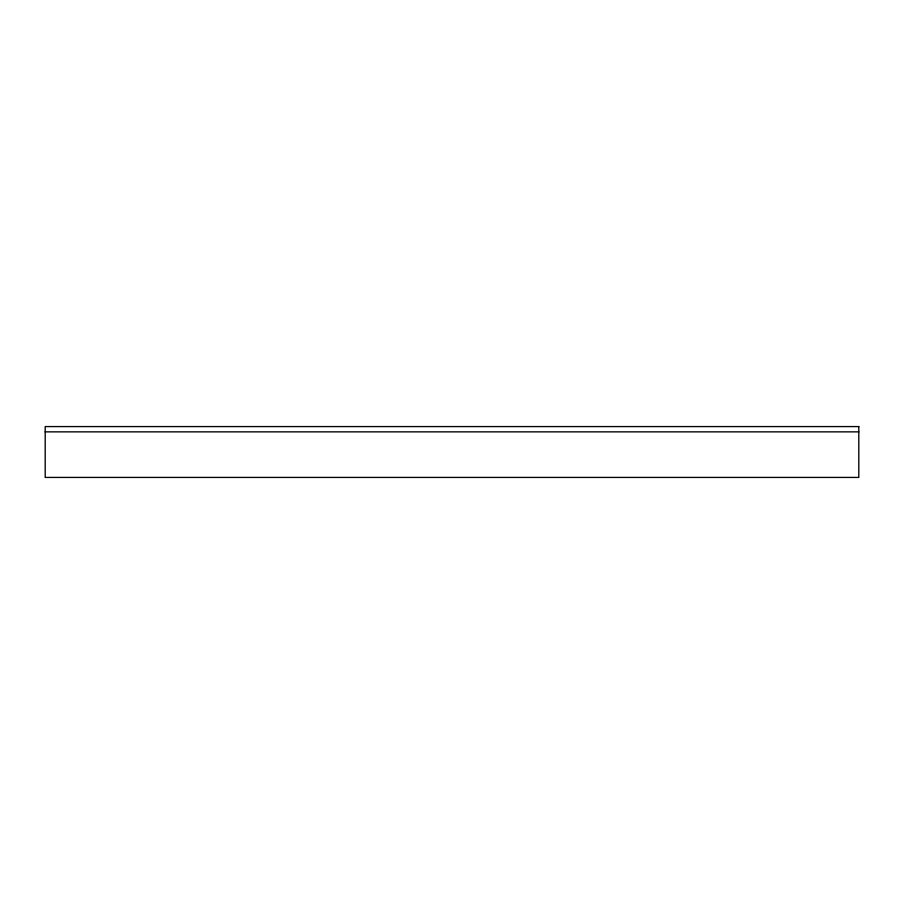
<?xml version="1.0" encoding="UTF-8"?>
<svg xmlns="http://www.w3.org/2000/svg" width="904" height="904" viewBox="0 0 904 904"><rect width="100%" height="100%" fill="white"/><g stroke="black" fill="none" stroke-linecap="round" stroke-linejoin="round"><path stroke-width="1.36" d="M45.2 431.863L858.8 431.863M858.8 426.575L45.2 426.575L45.2 477.425L858.8 477.425L858.8 426.575"/></g></svg>
